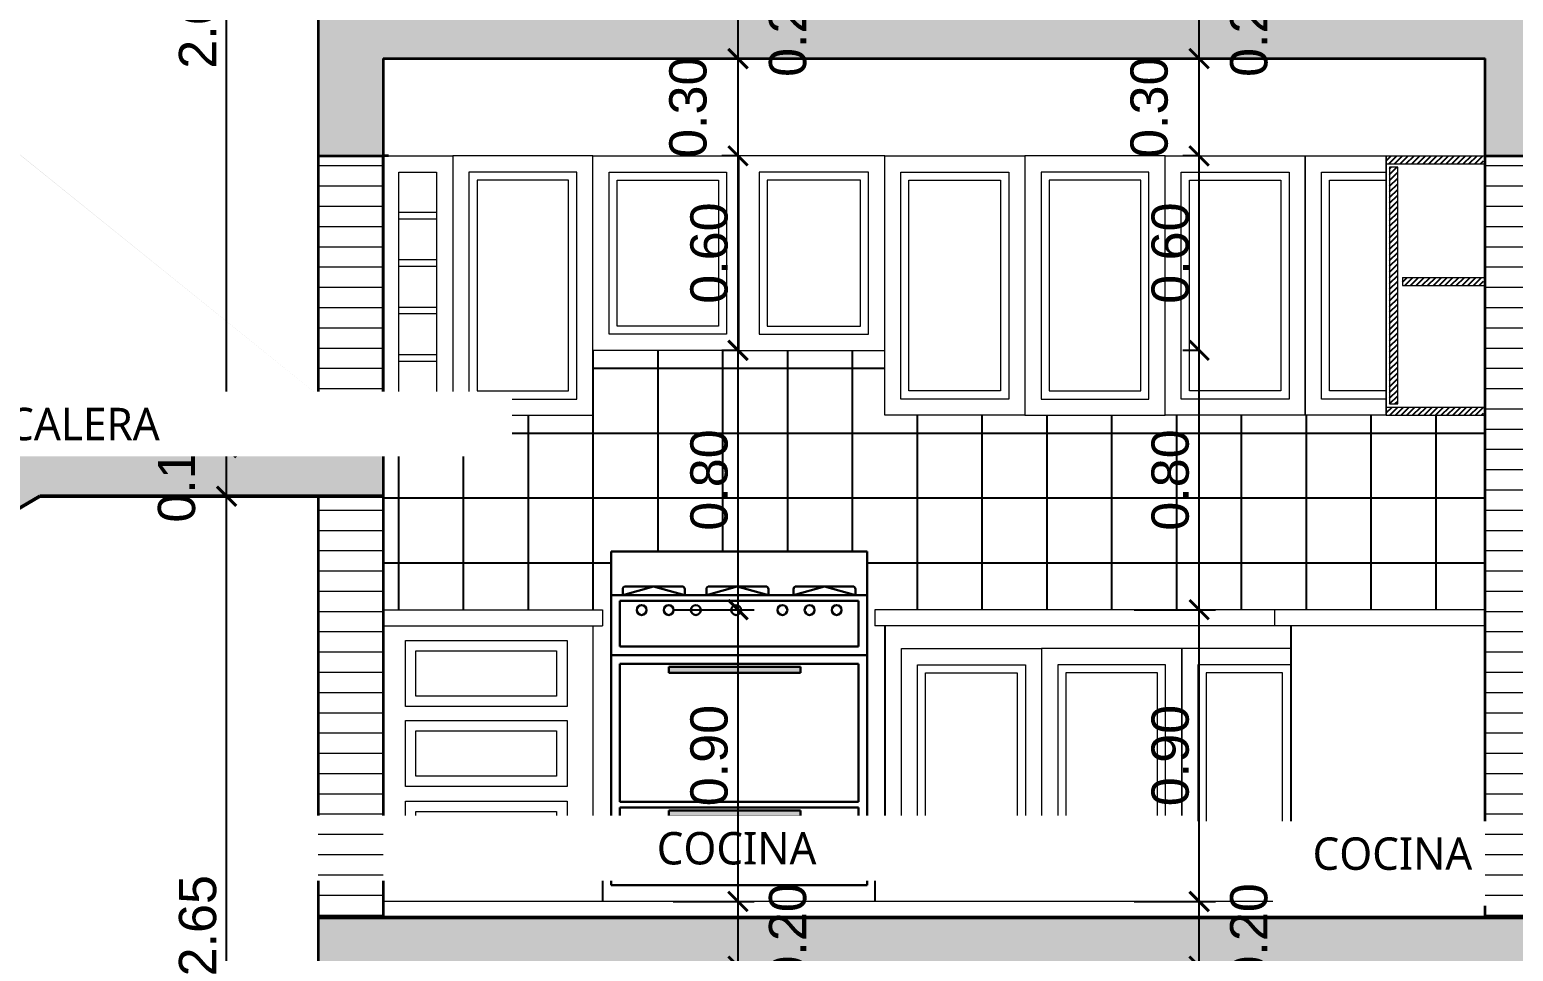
# Model space of a CAD drawing. Header units: feet. Extents: x -417 to 46, y -646 to -218.
# Drawn here: x -84.719 to -80.142, y -587.492 to -584.648 of the extents above; entities that cross this region are included whole.
import ezdxf

# ---------------------------------------------------------------- set-up
doc = ezdxf.new("R2010")
doc.units = ezdxf.units.FT
doc.header["$MEASUREMENT"] = 0
for name, color, linetype, lineweight in [('A-WALL', 4, 'Continuous', 25), ('DIM-COTAS', 1, 'Continuous', 5), ('FURN', 2, 'Continuous', 30), ('MB', 2, 'Continuous', 20), ('muros', 4, 'Continuous', 50), ('Piso', 8, 'Continuous', 9), ('PUERTA', 8, 'Continuous', 9), ('TXT', 2, 'Continuous', 9)]:
    doc.layers.add(name, color=color, linetype=linetype, lineweight=lineweight)
for name, color, linetype in [('DIM', 10, 'Continuous'), ('ESCALERAS', 2, 'Continuous'), ('RELLENO', 8, 'Continuous')]:
    doc.layers.add(name, color=color, linetype=linetype)
doc.styles.add('ads', font='trebuc.ttf', dxfattribs={"height": 0.14})
doc.styles.get("Standard").update_dxf_attribs({"font": 'arial.ttf', "height": 0.115})
doc.dimstyles.new('KEILY', dxfattribs={"dimtxt": 0.115, "dimasz": 0.06, "dimexe": 0.05, "dimexo": 0.2, "dimgap": 0.03, "dimtad": 1, "dimzin": 1, "dimdsep": 46, "dimtxsty": 'Standard', "dimblk": 'ARCHTICK', "dimcen": 2.5, "dimdle": 0.03, "dimclrd": 256, "dimclre": 256, "dimclrt": 7, "dimadec": 0, "dimazin": 0, "dimtfac": 1, "dimtmove": 2, "dimatfit": 3, "dimfxl": 0.2, "dimfxlon": 1, "dimtolj": 1, "dimtzin": 1, "dimarcsym": 0})
pattern_1 = [(45, (94.919792, -352.942295), (-0.00883883476, 0.00883883476), [])]
pattern_2 = [(50, (-13.97997, -574.69289), (0.14345204, -0.01255043), [0.015, -0.165]), (355, (-13.97997, -574.69289), (-0.02775027, 0.15043843), [0.012, -0.132]), (100.45144, (-13.96802, -574.69393), (0.11570177, 0.137888), [0.01274804, -0.14022842]), (46.1842, (-13.97997, -574.65289), (0.21344827, -0.03310386), [0.0225, -0.2475]), (96.63564, (-13.96219, -574.65565), (0.1869324, 0.1948237), [0.01912207, -0.21034275]), (351.18416, (-13.97997, -574.65289), (0.1869324, 0.1948237), [0.018, -0.198]), (21, (-13.95997, -574.66289), (0.11938141, -0.08052378), [0.015, -0.165]), (326, (-13.95997, -574.66289), (0.04866307, 0.14503), [0.012, -0.132]), (71.45144, (-13.95002, -574.6696), (0.16804448, 0.06450623), [0.01274804, -0.14022842]), (37.5, (-13.97997, -574.69289), (0.00243197, 0.06657877), [0, -0.1304, 0, -0.134, 0, -0.1325]), (7.5, (-13.97997, -574.69289), (0.05261391, 0.07888234), [0, -0.0764, 0, -0.1274, 0, -0.0505]), (327.5, (-14.02457, -574.69289), (0.106764487, -0.004510974), [0, -0.05, 0, -0.156, 0, -0.207]), (317.5, (-14.04457, -574.69289), (0.11663723, 0.020021), [0, -0.065, 0, -0.1036, 0, -0.147])]
pattern_3 = [(180, (-13.97997, -574.69289), (-7e-18, -0.0625), [])]

# ---------------------------------------------------------------- blocks, each defined once
blk = doc.blocks.new('A$C22D10A13')
at = {"layer": 'FURN'}
for points in [[(0.5841, 0.6555), (0.5841, 0.6735), (0.1779, 0.6735), (0.1779, 0.6555)], [(0.5841, 0.2124), (0.5841, 0.2305), (0.1779, 0.2305), (0.1779, 0.2124)]]:
    blk.add_hatch(color=8, dxfattribs=at).paths.add_polyline_path(points)
at = {"layer": 'FURN', "color": 8}
for p, q in [((0, 0), (0, 1.03)), ((0.79, 1.03), (0, 1.03)), ((0.79, 0), (0.79, 1.03)), ((0.1312, 0.922), (0.036, 0.895)), ((0.045, 0.922), (0.2184, 0.922)), ((0.1312, 0.922), (0.2274, 0.895)), ((0.3893, 0.922), (0.2941, 0.895)), ((0.3031, 0.922), (0.4765, 0.922)), ((0.3893, 0.922), (0.4855, 0.895)), ((0.6588, 0.922), (0.5626, 0.895)), ((0.745, 0.922), (0.5716, 0.922)), ((0.6588, 0.922), (0.754, 0.895)), ((0, 0.895), (0.79, 0.895)), ((0.027, 0.7366), (0.027, 0.877)), ((0.027, 0.877), (0.763, 0.877)), ((0.036, 0.895), (0.036, 0.913)), ((0.2274, 0.895), (0.2274, 0.913)), ((0.2941, 0.895), (0.2941, 0.913)), ((0.4855, 0.895), (0.4855, 0.913)), ((0.5626, 0.895), (0.5626, 0.913)), ((0.754, 0.895), (0.754, 0.913)), ((0.763, 0.7366), (0.763, 0.877)), ((0.027, 0.7366), (0.763, 0.7366)), ((0, 0.7096), (0.79, 0.7096)), ((0.027, 0.2576), (0.027, 0.6826)), ((0.027, 0.6826), (0.763, 0.6826)), ((0.1779, 0.6735), (0.1779, 0.6555)), ((0.1779, 0.6735), (0.5841, 0.6735)), ((0.5841, 0.6555), (0.1779, 0.6555)), ((0.5841, 0.6735), (0.5841, 0.6555)), ((0.763, 0.2576), (0.763, 0.6826)), ((0.027, 0.2576), (0.763, 0.2576)), ((0.027, 0.045), (0.027, 0.2396)), ((0.027, 0.2396), (0.763, 0.2396)), ((0.1779, 0.2305), (0.1779, 0.2124)), ((0.1779, 0.2305), (0.5841, 0.2305)), ((0.5841, 0.2305), (0.5841, 0.2124)), ((0.763, 0.045), (0.763, 0.2396)), ((0.5841, 0.2124), (0.1779, 0.2124)), ((0.027, 0.045), (0.763, 0.045)), ((0, 0), (0.79, 0))]:
    blk.add_line(p, q, dxfattribs=at)
for centre in [(0.0942, 0.8489), (0.1778, 0.8489), (0.2614, 0.8489), (0.3858, 0.8489), (0.5286, 0.8489), (0.6122, 0.8489), (0.6958, 0.8489)]:
    blk.add_circle(centre, 0.0152, dxfattribs=at)
for centre, start, end in [((0.045, 0.913), 90, 180), ((0.2184, 0.913), 0, 90), ((0.3031, 0.913), 90, 180), ((0.4765, 0.913), 0, 90), ((0.5716, 0.913), 90, 180), ((0.745, 0.913), 0, 90)]:
    blk.add_arc(centre, 0.009, start, end, dxfattribs=at)
blk = doc.blocks.new('_ArchTick')
at = {"layer": 'DIM-COTAS', "color": 0, "const_width": 0.15}
blk.add_lwpolyline([(-0.5, -0.5), (0.5, 0.5)], dxfattribs=at)
blk = doc.blocks.new('*D2838')
at = {"layer": 'Defpoints', "color": 0, "transparency": 16777216}
for p in [(-83.6283, -578.5376, -0.0373), (-72.8847, -578.5376), (-73.14, -590.3376)]:
    blk.add_point(p, dxfattribs=at)
at = {"layer": 'DIM', "lineweight": -2, "transparency": 16777216}
for p, q in [((-72.8847, -590.3676), (-72.8847, -578.5076)), ((-73.0847, -578.5376), (-72.8347, -578.5376)), ((-72.94, -590.3376), (-72.8347, -590.3376))]:
    blk.add_line(p, q, dxfattribs=at)
at = {"layer": 'DIM', "lineweight": -2, "transparency": 16777216, "xscale": 0.06, "yscale": 0.06, "zscale": 0.06}
for p, rotation in [((-72.8847, -578.5376), 90), ((-72.8847, -590.3376), 270)]:
    blk.add_blockref('_ArchTick', p, dxfattribs=dict(at, rotation=rotation))
at = {"layer": 'DIM', "color": 7, "transparency": 16777216, "insert": (-72.9734, -584.4376), "char_height": 0.115, "attachment_point": 5, "rotation": 90}
blk.add_mtext('\\A1;11.80', dxfattribs=at)
blk = doc.blocks.new('*D3100')
at = {"layer": 'Defpoints', "color": 0, "transparency": 16777216}
for p in [(-84.1112, -586.0876), (-83.8283, -586.0876, -0.0373), (-83.8283, -588.7376, -0.0373)]:
    blk.add_point(p, dxfattribs=at)
at = {"layer": 'DIM', "lineweight": -2, "transparency": 16777216}
for p, q in [((-84.1112, -588.7676), (-84.1112, -586.0576)), ((-84.0271, -586.0876), (-84.1612, -586.0876)), ((-84.0271, -588.7376), (-84.1612, -588.7376))]:
    blk.add_line(p, q, dxfattribs=at)
at = {"layer": 'DIM', "lineweight": -2, "transparency": 16777216, "xscale": 0.06, "yscale": 0.06, "zscale": 0.06}
for p, rotation in [((-84.1112, -586.0876), 90), ((-84.1112, -588.7376), 270)]:
    blk.add_blockref('_ArchTick', p, dxfattribs=dict(at, rotation=rotation))
at = {"layer": 'DIM', "color": 7, "transparency": 16777216, "insert": (-84.1999, -587.4126), "char_height": 0.115, "attachment_point": 5, "rotation": 90}
blk.add_mtext('\\A1;2.65', dxfattribs=at)
blk = doc.blocks.new('*D3101')
at = {"layer": 'Defpoints', "color": 0, "transparency": 16777216}
for p in [(-84.1112, -585.9376), (-83.8283, -585.9376, -0.0373), (-83.8283, -586.0876, -0.0373)]:
    blk.add_point(p, dxfattribs=at)
at = {"layer": 'DIM', "lineweight": -2, "transparency": 16777216}
for p, q in [((-84.1112, -586.1176), (-84.1112, -585.9076)), ((-84.0271, -585.9376), (-84.1612, -585.9376)), ((-84.0271, -586.0876), (-84.1612, -586.0876))]:
    blk.add_line(p, q, dxfattribs=at)
at = {"layer": 'DIM', "lineweight": -2, "transparency": 16777216, "xscale": 0.06, "yscale": 0.06, "zscale": 0.06}
for p, rotation in [((-84.1112, -585.9376), 90), ((-84.1112, -586.0876), 270)]:
    blk.add_blockref('_ArchTick', p, dxfattribs=dict(at, rotation=rotation))
at = {"layer": 'DIM', "color": 7, "transparency": 16777216, "insert": (-84.2649, -586.0126), "char_height": 0.115, "attachment_point": 5, "rotation": 90}
blk.add_mtext('\\A1;0.15', dxfattribs=at)
blk = doc.blocks.new('*D3102')
at = {"layer": 'Defpoints', "color": 0, "transparency": 16777216}
for p in [(-84.1112, -583.2876), (-83.8283, -583.2876, -0.0373), (-83.8283, -585.9376, -0.0373)]:
    blk.add_point(p, dxfattribs=at)
at = {"layer": 'DIM', "lineweight": -2, "transparency": 16777216}
for p, q in [((-84.1112, -585.9676), (-84.1112, -583.2576)), ((-84.0271, -583.2876), (-84.1612, -583.2876)), ((-84.0271, -585.9376), (-84.1612, -585.9376))]:
    blk.add_line(p, q, dxfattribs=at)
at = {"layer": 'DIM', "lineweight": -2, "transparency": 16777216, "xscale": 0.06, "yscale": 0.06, "zscale": 0.06}
for p, rotation in [((-84.1112, -583.2876), 90), ((-84.1112, -585.9376), 270)]:
    blk.add_blockref('_ArchTick', p, dxfattribs=dict(at, rotation=rotation))
at = {"layer": 'DIM', "color": 7, "transparency": 16777216, "insert": (-84.1999, -584.6126), "char_height": 0.115, "attachment_point": 5, "rotation": 90}
blk.add_mtext('\\A1;2.65', dxfattribs=at)
blk = doc.blocks.new('*D3109')
at = {"layer": 'Defpoints', "color": 0, "transparency": 16777216}
for p in [(-82.567, -587.3377, 0.0373), (-82.5335, -587.3377), (-82.5335, -587.5376)]:
    blk.add_point(p, dxfattribs=at)
at = {"layer": 'DIM', "lineweight": -2, "transparency": 16777216}
for p, q in [((-82.5335, -587.5676), (-82.5335, -587.3077)), ((-82.5292, -587.3377), (-82.4835, -587.3377)), ((-82.5335, -587.5376), (-82.5835, -587.5376))]:
    blk.add_line(p, q, dxfattribs=at)
at = {"layer": 'DIM', "lineweight": -2, "transparency": 16777216, "xscale": 0.06, "yscale": 0.06, "zscale": 0.06}
for p, rotation in [((-82.5335, -587.3377), 90), ((-82.5335, -587.5376), 270)]:
    blk.add_blockref('_ArchTick', p, dxfattribs=dict(at, rotation=rotation))
at = {"layer": 'DIM', "color": 7, "transparency": 16777216, "insert": (-82.3798, -587.4377), "char_height": 0.115, "attachment_point": 5, "rotation": 90}
blk.add_mtext('\\A1;0.20', dxfattribs=at)
blk = doc.blocks.new('*D2866')
at = {"layer": 'Defpoints', "color": 0, "transparency": 16777216}
for p in [(-82.951, -586.4376), (-82.5335, -586.4376), (-82.951, -587.3376)]:
    blk.add_point(p, dxfattribs=at)
at = {"layer": 'DIM', "lineweight": -2, "transparency": 16777216}
for p, q in [((-82.5335, -587.3676), (-82.5335, -586.4076)), ((-82.7335, -586.4376), (-82.4835, -586.4376)), ((-82.7335, -587.3376), (-82.4835, -587.3376))]:
    blk.add_line(p, q, dxfattribs=at)
at = {"layer": 'DIM', "lineweight": -2, "transparency": 16777216, "xscale": 0.06, "yscale": 0.06, "zscale": 0.06}
for p, rotation in [((-82.5335, -586.4376), 90), ((-82.5335, -587.3376), 270)]:
    blk.add_blockref('_ArchTick', p, dxfattribs=dict(at, rotation=rotation))
at = {"layer": 'DIM', "color": 7, "transparency": 16777216, "insert": (-82.6223, -586.8876), "char_height": 0.115, "attachment_point": 5, "rotation": 90}
blk.add_mtext('\\A1;0.90', dxfattribs=at)
blk = doc.blocks.new('*D2867')
at = {"layer": 'Defpoints', "color": 0, "transparency": 16777216}
for p in [(-82.5335, -585.6376), (-82.531, -585.6376, -0.0012), (-82.951, -586.4376)]:
    blk.add_point(p, dxfattribs=at)
at = {"layer": 'DIM', "lineweight": -2, "transparency": 16777216}
for p, q in [((-82.5335, -586.4676), (-82.5335, -585.6076)), ((-82.5336, -585.6376), (-82.5835, -585.6376)), ((-82.7335, -586.4376), (-82.4835, -586.4376))]:
    blk.add_line(p, q, dxfattribs=at)
at = {"layer": 'DIM', "lineweight": -2, "transparency": 16777216, "xscale": 0.06, "yscale": 0.06, "zscale": 0.06}
for p, rotation in [((-82.5335, -585.6376), 90), ((-82.5335, -586.4376), 270)]:
    blk.add_blockref('_ArchTick', p, dxfattribs=dict(at, rotation=rotation))
at = {"layer": 'DIM', "color": 7, "transparency": 16777216, "insert": (-82.6223, -586.0376), "char_height": 0.115, "attachment_point": 5, "rotation": 90}
blk.add_mtext('\\A1;0.80', dxfattribs=at)
blk = doc.blocks.new('*D2868')
at = {"layer": 'Defpoints', "color": 0, "transparency": 16777216}
for p in [(-82.5335, -585.0376, -0.0012), (-82.5335, -585.0376), (-82.531, -585.6376, -0.0012)]:
    blk.add_point(p, dxfattribs=at)
at = {"layer": 'DIM', "lineweight": -2, "transparency": 16777216}
for p, q in [((-82.5335, -585.6676), (-82.5335, -585.0076)), ((-82.5336, -585.0376), (-82.5835, -585.0376)), ((-82.5336, -585.6376), (-82.5835, -585.6376))]:
    blk.add_line(p, q, dxfattribs=at)
at = {"layer": 'DIM', "lineweight": -2, "transparency": 16777216, "xscale": 0.06, "yscale": 0.06, "zscale": 0.06}
for p, rotation in [((-82.5335, -585.0376), 90), ((-82.5335, -585.6376), 270)]:
    blk.add_blockref('_ArchTick', p, dxfattribs=dict(at, rotation=rotation))
at = {"layer": 'DIM', "color": 7, "transparency": 16777216, "insert": (-82.6223, -585.3376), "char_height": 0.115, "attachment_point": 5, "rotation": 90}
blk.add_mtext('\\A1;0.60', dxfattribs=at)
blk = doc.blocks.new('*D2869')
at = {"layer": 'Defpoints', "color": 0, "transparency": 16777216}
for p in [(-82.5335, -584.7376), (-82.5335, -584.7376), (-82.5335, -585.0376, -0.0012)]:
    blk.add_point(p, dxfattribs=at)
at = {"layer": 'DIM', "lineweight": -2, "transparency": 16777216}
for p, q in [((-82.5335, -584.7376), (-82.5835, -584.7376)), ((-82.5335, -585.0676), (-82.5335, -584.7076)), ((-82.5336, -585.0376), (-82.5835, -585.0376))]:
    blk.add_line(p, q, dxfattribs=at)
at = {"layer": 'DIM', "lineweight": -2, "transparency": 16777216, "xscale": 0.06, "yscale": 0.06, "zscale": 0.06}
for p, rotation in [((-82.5335, -584.7376), 90), ((-82.5335, -585.0376), 270)]:
    blk.add_blockref('_ArchTick', p, dxfattribs=dict(at, rotation=rotation))
at = {"layer": 'DIM', "color": 7, "transparency": 16777216, "insert": (-82.6873, -584.8876), "char_height": 0.115, "attachment_point": 5, "rotation": 90}
blk.add_mtext('\\A1;0.30', dxfattribs=at)
blk = doc.blocks.new('*D2870')
at = {"layer": 'Defpoints', "color": 0, "transparency": 16777216}
for p in [(-82.567, -584.5377, 0.0373), (-82.5335, -584.5377), (-82.5335, -584.7376)]:
    blk.add_point(p, dxfattribs=at)
at = {"layer": 'DIM', "lineweight": -2, "transparency": 16777216}
for p, q in [((-82.5335, -584.7676), (-82.5335, -584.5077)), ((-82.5292, -584.5377), (-82.4835, -584.5377)), ((-82.5335, -584.7376), (-82.5835, -584.7376))]:
    blk.add_line(p, q, dxfattribs=at)
at = {"layer": 'DIM', "lineweight": -2, "transparency": 16777216, "xscale": 0.06, "yscale": 0.06, "zscale": 0.06}
for p, rotation in [((-82.5335, -584.5377), 90), ((-82.5335, -584.7376), 270)]:
    blk.add_blockref('_ArchTick', p, dxfattribs=dict(at, rotation=rotation))
at = {"layer": 'DIM', "color": 7, "transparency": 16777216, "insert": (-82.3798, -584.6377), "char_height": 0.115, "attachment_point": 5, "rotation": 90}
blk.add_mtext('\\A1;0.20', dxfattribs=at)
blk = doc.blocks.new('*D2880')
at = {"layer": 'Defpoints', "color": 0, "transparency": 16777216}
for p in [(-81.1444, -587.3377, 0.0373), (-81.111, -587.3377), (-81.111, -587.5376)]:
    blk.add_point(p, dxfattribs=at)
at = {"layer": 'DIM', "lineweight": -2, "transparency": 16777216}
for p, q in [((-81.111, -587.5676), (-81.111, -587.3077)), ((-81.1066, -587.3377), (-81.061, -587.3377)), ((-81.111, -587.5376), (-81.161, -587.5376))]:
    blk.add_line(p, q, dxfattribs=at)
at = {"layer": 'DIM', "lineweight": -2, "transparency": 16777216, "xscale": 0.06, "yscale": 0.06, "zscale": 0.06}
for p, rotation in [((-81.111, -587.3377), 90), ((-81.111, -587.5376), 270)]:
    blk.add_blockref('_ArchTick', p, dxfattribs=dict(at, rotation=rotation))
at = {"layer": 'DIM', "color": 7, "transparency": 16777216, "insert": (-80.9572, -587.4377), "char_height": 0.115, "attachment_point": 5, "rotation": 90}
blk.add_mtext('\\A1;0.20', dxfattribs=at)
blk = doc.blocks.new('*D2881')
at = {"layer": 'Defpoints', "color": 0, "transparency": 16777216}
for p in [(-81.5285, -586.4376), (-81.111, -586.4376), (-81.5285, -587.3376)]:
    blk.add_point(p, dxfattribs=at)
at = {"layer": 'DIM', "lineweight": -2, "transparency": 16777216}
for p, q in [((-81.111, -587.3676), (-81.111, -586.4076)), ((-81.311, -586.4376), (-81.061, -586.4376)), ((-81.311, -587.3376), (-81.061, -587.3376))]:
    blk.add_line(p, q, dxfattribs=at)
at = {"layer": 'DIM', "lineweight": -2, "transparency": 16777216, "xscale": 0.06, "yscale": 0.06, "zscale": 0.06}
for p, rotation in [((-81.111, -586.4376), 90), ((-81.111, -587.3376), 270)]:
    blk.add_blockref('_ArchTick', p, dxfattribs=dict(at, rotation=rotation))
at = {"layer": 'DIM', "color": 7, "transparency": 16777216, "insert": (-81.1997, -586.8876), "char_height": 0.115, "attachment_point": 5, "rotation": 90}
blk.add_mtext('\\A1;0.90', dxfattribs=at)
blk = doc.blocks.new('*D2882')
at = {"layer": 'Defpoints', "color": 0, "transparency": 16777216}
for p in [(-81.111, -585.6376), (-81.1085, -585.6376, -0.0012), (-81.5285, -586.4376)]:
    blk.add_point(p, dxfattribs=at)
at = {"layer": 'DIM', "lineweight": -2, "transparency": 16777216}
for p, q in [((-81.111, -586.4676), (-81.111, -585.6076)), ((-81.111, -585.6376), (-81.161, -585.6376)), ((-81.311, -586.4376), (-81.061, -586.4376))]:
    blk.add_line(p, q, dxfattribs=at)
at = {"layer": 'DIM', "lineweight": -2, "transparency": 16777216, "xscale": 0.06, "yscale": 0.06, "zscale": 0.06}
for p, rotation in [((-81.111, -585.6376), 90), ((-81.111, -586.4376), 270)]:
    blk.add_blockref('_ArchTick', p, dxfattribs=dict(at, rotation=rotation))
at = {"layer": 'DIM', "color": 7, "transparency": 16777216, "insert": (-81.1997, -586.0376), "char_height": 0.115, "attachment_point": 5, "rotation": 90}
blk.add_mtext('\\A1;0.80', dxfattribs=at)
blk = doc.blocks.new('*D2883')
at = {"layer": 'Defpoints', "color": 0, "transparency": 16777216}
for p in [(-81.111, -585.0376, -0.0012), (-81.111, -585.0376), (-81.1085, -585.6376, -0.0012)]:
    blk.add_point(p, dxfattribs=at)
at = {"layer": 'DIM', "lineweight": -2, "transparency": 16777216}
for p, q in [((-81.111, -585.6676), (-81.111, -585.0076)), ((-81.111, -585.0376), (-81.161, -585.0376)), ((-81.111, -585.6376), (-81.161, -585.6376))]:
    blk.add_line(p, q, dxfattribs=at)
at = {"layer": 'DIM', "lineweight": -2, "transparency": 16777216, "xscale": 0.06, "yscale": 0.06, "zscale": 0.06}
for p, rotation in [((-81.111, -585.0376), 90), ((-81.111, -585.6376), 270)]:
    blk.add_blockref('_ArchTick', p, dxfattribs=dict(at, rotation=rotation))
at = {"layer": 'DIM', "color": 7, "transparency": 16777216, "insert": (-81.1997, -585.3376), "char_height": 0.115, "attachment_point": 5, "rotation": 90}
blk.add_mtext('\\A1;0.60', dxfattribs=at)
blk = doc.blocks.new('*D2884')
at = {"layer": 'Defpoints', "color": 0, "transparency": 16777216}
for p in [(-81.111, -584.7376), (-81.111, -584.7376), (-81.111, -585.0376, -0.0012)]:
    blk.add_point(p, dxfattribs=at)
at = {"layer": 'DIM', "lineweight": -2, "transparency": 16777216}
for p, q in [((-81.111, -584.7376), (-81.161, -584.7376)), ((-81.111, -585.0676), (-81.111, -584.7076)), ((-81.111, -585.0376), (-81.161, -585.0376))]:
    blk.add_line(p, q, dxfattribs=at)
at = {"layer": 'DIM', "lineweight": -2, "transparency": 16777216, "xscale": 0.06, "yscale": 0.06, "zscale": 0.06}
for p, rotation in [((-81.111, -584.7376), 90), ((-81.111, -585.0376), 270)]:
    blk.add_blockref('_ArchTick', p, dxfattribs=dict(at, rotation=rotation))
at = {"layer": 'DIM', "color": 7, "transparency": 16777216, "insert": (-81.2647, -584.8876), "char_height": 0.115, "attachment_point": 5, "rotation": 90}
blk.add_mtext('\\A1;0.30', dxfattribs=at)
blk = doc.blocks.new('*D2885')
at = {"layer": 'Defpoints', "color": 0, "transparency": 16777216}
for p in [(-81.1444, -584.5377, 0.0373), (-81.111, -584.5377), (-81.111, -584.7376)]:
    blk.add_point(p, dxfattribs=at)
at = {"layer": 'DIM', "lineweight": -2, "transparency": 16777216}
for p, q in [((-81.111, -584.7676), (-81.111, -584.5077)), ((-81.1066, -584.5377), (-81.061, -584.5377)), ((-81.111, -584.7376), (-81.161, -584.7376))]:
    blk.add_line(p, q, dxfattribs=at)
at = {"layer": 'DIM', "lineweight": -2, "transparency": 16777216, "xscale": 0.06, "yscale": 0.06, "zscale": 0.06}
for p, rotation in [((-81.111, -584.5377), 90), ((-81.111, -584.7376), 270)]:
    blk.add_blockref('_ArchTick', p, dxfattribs=dict(at, rotation=rotation))
at = {"layer": 'DIM', "color": 7, "transparency": 16777216, "insert": (-80.9572, -584.6377), "char_height": 0.115, "attachment_point": 5, "rotation": 90}
blk.add_mtext('\\A1;0.20', dxfattribs=at)

msp = doc.modelspace()

# ---------------------------------------------------------------- hatches: boundary and pattern name
at = {"layer": 'Piso'}
h = msp.add_hatch(dxfattribs=at)
h.set_pattern_fill('AR-CONC', color=256, scale=0.02)
h.set_pattern_definition(pattern_2)
h.paths.add_polyline_path([(-88.8908, -578.9376), (-83.2289, -578.9376), (-83.2289, -579.1376), (-83.6283, -579.1376), (-83.6283, -579.4376), (-83.8283, -579.4376), (-83.8283, -578.9376), (-83.8278, -578.9376), (-83.8278, -579.1376), (-88.5783, -579.1376), (-88.5783, -579.4376), (-88.6658, -579.3876)])
h.paths.add_polyline_path([(-89.4283, -585.1375), (-89.6283, -585.1375), (-89.628, -584.5876), (-87.2138, -584.5876), (-84.728, -583.1376), (-83.6283, -583.1376), (-83.628, -583.2876), (-84.6875, -583.2876), (-87.1732, -584.7376), (-88.4282, -584.7377), (-88.4282, -585.1272), (-88.6282, -585.1376), (-88.6282, -584.7376), (-89.4283, -584.7376)])
edge = h.paths.add_edge_path()
edge.add_line((-88.7721, -581.7866), (-87.1281, -581.784))
edge.add_line((-87.1281, -581.784), (-87.1281, -581.9376))
edge.add_line((-87.1281, -581.9376), (-88.5783, -581.9376))
edge.add_line((-88.5783, -581.9376), (-88.5783, -582.2377))
edge.add_line((-88.5783, -582.2377), (-88.7783, -582.2377))
edge.add_line((-88.7783, -582.2377), (-88.7783, -581.7876))
edge.add_line((-83.6282, -585.9376), (-83.6282, -586.0876))
edge.add_line((-83.6282, -586.0876), (-84.6876, -586.0876))
edge.add_line((-84.6876, -586.0876), (-87.1733, -587.5376))
edge.add_line((-87.1733, -587.5376), (-88.4283, -587.5377))
edge.add_line((-88.4283, -587.5377), (-88.4283, -587.9376))
edge.add_line((-88.4283, -587.9376), (-88.6283, -587.9376))
edge.add_line((-88.6283, -587.9376), (-88.6283, -587.5376))
edge.add_line((-88.6283, -587.5376), (-88.8283, -587.5378))
edge.add_line((-88.8283, -587.5378), (-88.8282, -587.3876))
edge.add_line((-88.8282, -587.3876), (-87.2139, -587.3876))
edge.add_line((-87.2139, -587.3876), (-84.7282, -585.9376))
edge.add_line((-84.7282, -585.9376), (-83.6283, -585.9376))
h = msp.add_hatch(dxfattribs=at)
h.set_pattern_fill('AR-CONC', color=256, scale=0.02)
h.set_pattern_definition([(50, (-13.97849, -571.89295), (0.14345204, -0.01255043), [0.015, -0.165]), (355, (-13.97849, -571.89295), (-0.02775027, 0.15043843), [0.012, -0.132]), (100.45144, (-13.96654, -571.894), (0.11570177, 0.137888), [0.01274804, -0.14022842]), (46.1842, (-13.9785, -571.85295), (0.21344827, -0.03310386), [0.0225, -0.2475]), (96.63564, (-13.9607, -571.8557), (0.1869324, 0.1948237), [0.0191221, -0.21034275]), (351.18416, (-13.9785, -571.85295), (0.1869324, 0.1948237), [0.018, -0.198]), (21, (-13.95849, -571.86295), (0.11938141, -0.08052378), [0.015, -0.165]), (326, (-13.95849, -571.86295), (0.04866307, 0.14503), [0.012, -0.132]), (71.45144, (-13.94854, -571.86966), (0.16804448, 0.06450623), [0.01274804, -0.14022842]), (37.5, (-13.97849, -571.89295), (0.00243197, 0.06657877), [0, -0.1304, 0, -0.134, 0, -0.1325]), (7.5, (-13.97849, -571.89295), (0.05261391, 0.07888234), [0, -0.0764, 0, -0.1274, 0, -0.0505]), (327.5, (-14.02309, -571.89295), (0.106764487, -0.004510974), [0, -0.05, 0, -0.156, 0, -0.207]), (317.5, (-14.04309, -571.89295), (0.11663723, 0.020021), [0, -0.065, 0, -0.1036, 0, -0.147])])
edge = h.paths.add_edge_path()
edge.add_line((-78.3268, -585.1377), (-78.3268, -584.5877))
edge.add_line((-78.3268, -584.5877), (-83.8268, -584.5882))
edge.add_line((-83.8268, -584.5882), (-83.8266, -585.0379))
edge.add_line((-83.8266, -585.0379), (-83.6283, -585.0377))
edge.add_line((-83.6283, -585.0377), (-83.6283, -584.7377))
edge.add_line((-83.6283, -584.7377), (-80.2268, -584.7377))
edge.add_line((-80.2268, -584.7377), (-80.2321, -585.0377))
edge.add_line((-80.2321, -585.0377), (-80.0268, -585.0377))
edge.add_line((-80.0268, -585.0377), (-80.0268, -584.7377))
edge.add_line((-80.0268, -584.7377), (-78.5268, -584.7377))
edge.add_line((-78.5268, -584.7377), (-78.5268, -585.1377))
edge.add_line((-78.5268, -585.1377), (-78.3271, -585.1377))
h = msp.add_hatch(dxfattribs=at)
h.set_pattern_fill('AR-CONC', color=256, scale=0.02)
h.set_pattern_definition(pattern_2)
edge = h.paths.add_edge_path()
edge.add_line((-78.3283, -587.9376), (-78.3283, -587.3876))
edge.add_line((-78.3283, -587.3876), (-83.8283, -587.3881))
edge.add_line((-83.8283, -587.3881), (-83.8281, -587.8378))
edge.add_line((-83.8281, -587.8378), (-83.6298, -587.8376))
edge.add_line((-83.6298, -587.8376), (-83.6298, -587.5376))
edge.add_line((-83.6298, -587.5376), (-80.2283, -587.5376))
edge.add_line((-80.2283, -587.5376), (-80.2335, -587.8376))
edge.add_line((-80.2335, -587.8376), (-80.0283, -587.8376))
edge.add_line((-80.0283, -587.8376), (-80.0283, -587.5376))
edge.add_line((-80.0283, -587.5376), (-78.5283, -587.5376))
edge.add_line((-78.5283, -587.5376), (-78.5283, -587.9376))
edge.add_line((-78.5283, -587.9376), (-78.3286, -587.9376))
at = {"layer": 'RELLENO'}
h = msp.add_hatch(dxfattribs=at)
h.set_pattern_fill('ANSI31', color=256, scale=0.1)
h.set_pattern_definition(pattern_1)
h.paths.add_polyline_path([(-80.2335, -585.0377), (-80.5335, -585.0377), (-80.5335, -585.0627), (-80.2335, -585.0627)])
h = msp.add_hatch(dxfattribs=at)
h.set_pattern_fill('ANSI31', color=256, scale=0.1)
h.set_pattern_definition(pattern_1)
h.paths.add_polyline_path([(-80.4985, -585.0727), (-80.5235, -585.0727), (-80.5235, -585.8027), (-80.4985, -585.8027)])
h = msp.add_hatch(dxfattribs=at)
h.set_pattern_fill('ANSI31', color=256, scale=0.1)
h.set_pattern_definition(pattern_1)
h.paths.add_polyline_path([(-80.2335, -585.4127), (-80.4835, -585.4127), (-80.4835, -585.4377), (-80.2335, -585.4377)])
h = msp.add_hatch(dxfattribs=at)
h.set_pattern_fill('NET', color=256, scale=1.6)
h.set_pattern_definition([(0, (-13.97997, -571.89295), (0, 0.2), []), (90, (-13.97997, -571.89295), (-0.2, 1e-17), [])])
h.paths.add_polyline_path([(-83.6283, -586.4377), (-82.925, -586.4377), (-82.925, -586.2577), (-82.135, -586.2577), (-82.135, -586.4377), (-82.111, -586.4377), (-80.2283, -586.4377), (-80.2283, -585.8377), (-82.081, -585.8377), (-82.081, -585.6377), (-82.981, -585.6377), (-82.981, -585.8377), (-83.6283, -585.8377)])
h = msp.add_hatch(dxfattribs=at)
h.set_pattern_fill('ANSI31', color=256, scale=0.1)
h.set_pattern_definition(pattern_1)
h.paths.add_polyline_path([(-80.2335, -585.8127), (-80.5335, -585.8127), (-80.5335, -585.8377), (-80.2335, -585.8377)])

# ---------------------------------------------------------------- linework, layer by layer
at = {"layer": 'A-WALL', "lineweight": 35, "extrusion": (8.94772e-16, 2.36783e-12, -1)}
for p, q in [((-83.8283, -583.2876, -0.0373), (-83.8283, -585.9376, -0.0373)), ((-83.8283, -584.5377, 0.0373), (-83.8283, -585.9376, 0.0235)), ((-83.6283, -584.7377, -0.0373), (-83.6283, -587.3876, -0.0373)), ((-83.6283, -584.7377), (-83.6283, -587.3875)), ((-83.8283, -586.0876, -0.0373), (-83.8283, -588.7376, -0.0373)), ((-83.8283, -586.0876, 0.0221), (-83.8283, -587.3875, 0.0093))]:
    msp.add_line(p, q, dxfattribs=at)
at = {"layer": 'A-WALL', "lineweight": 35}
for p, q in [((-83.6283, -584.7377, 0.0373), (-80.2283, -584.7377, 0.0373)), ((-83.8283, -585.0379, 0.0324), (-83.6283, -585.0379, 0.0311)), ((-83.6121, -585.0377, 0.0373), (-83.6283, -585.0377, 0.036)), ((-80.2283, -585.0377, 0.0129), (-80.0283, -585.0377, 0.0115)), ((-83.6283, -587.3877, 0.0373), (-80.2283, -587.3877, 0.0373)), ((-82.3756, -587.3877, 0.0359), (-80.2283, -587.3877, 0.0359))]:
    msp.add_line(p, q, dxfattribs=at)
at = {"layer": 'A-WALL', "lineweight": 35, "extrusion": (8.94772e-16, 2.36659e-12, -1)}
msp.add_line((-80.2283, -587.3876), (-80.2283, -584.7377), dxfattribs=at)
at = {"layer": 'ESCALERAS'}
for p, q in [((-82.081, -586.4877, 0.0361), (-82.081, -587.2577, 0.0372)), ((-82.951, -587.2577, 0.0373), (-82.951, -587.3377, 0.0373)), ((-82.111, -587.2577, 0.0373), (-82.111, -587.3377, 0.0373))]:
    msp.add_line(p, q, dxfattribs=at)
at = {"layer": 'ESCALERAS', "color": 3}
for p, q in [((-80.8283, -586.4877, 0.0347), (-80.8283, -587.2577, 0.0358)), ((-80.8783, -587.2577, 0.0359), (-80.8783, -587.3377, 0.0359)), ((-80.8783, -587.2577, 0.0359), (-80.2283, -587.2577))]:
    msp.add_line(p, q, dxfattribs=at)
at = {"layer": 'MB'}
for p, q in [((-80.5335, -585.0377, 0.0361), (-80.2283, -585.0377, 0.0361)), ((-80.5335, -585.8377, 0.0361), (-80.5335, -585.0377, 0.0361)), ((-80.5335, -585.0627, 0.0361), (-80.2283, -585.0627, 0.0361)), ((-80.4835, -585.4127, 0.0361), (-80.2335, -585.4127, 0.0361)), ((-80.4835, -585.4127, 0.0361), (-80.4835, -585.4377, 0.0361)), ((-80.4835, -585.4377, 0.0361), (-80.2335, -585.4377, 0.0361)), ((-80.5335, -585.8127, 0.0361), (-80.2335, -585.8127, 0.0361)), ((-80.5335, -585.8377, 0.0361), (-80.2335, -585.8377, 0.0361)), ((-83.6283, -586.4377, 0.0373), (-82.951, -586.4377, 0.0373)), ((-82.951, -586.4377, 0.0373), (-82.951, -586.4877, 0.0373)), ((-80.8283, -586.4377, 0.0373), (-82.111, -586.4377, 0.0373)), ((-82.111, -586.4377, 0.0373), (-82.111, -586.4877, 0.0373)), ((-83.6283, -586.4877, 0.0373), (-82.951, -586.4877, 0.0373)), ((-82.981, -586.4877, 0.0373), (-82.981, -587.2577, 0.0373)), ((-80.8283, -586.4877, 0.0373), (-82.111, -586.4877, 0.0373)), ((-82.951, -587.2577, 0.0373), (-83.6283, -587.2577, 0.0373)), ((-82.111, -587.2577, 0.0373), (-80.8783, -587.2577, 0.0359)), ((-80.2283, -587.3377, 0.0124), (-83.6283, -587.3377, 0.0373)), ((-80.2283, -587.3377, 0.0373), (-83.6283, -587.3377, 0.0373)), ((-80.8783, -587.3377, 0.0359), (-82.3756, -587.3377, 0.0359))]:
    msp.add_line(p, q, dxfattribs=at)
at = {"layer": 'MB', "color": 3}
for p, q in [((-80.2283, -586.4377, 0.0359), (-80.8783, -586.4377, 0.0359)), ((-80.8783, -586.4377, 0.0359), (-80.8783, -586.4877, 0.0359)), ((-80.2283, -586.4877, 0.0359), (-80.8783, -586.4877, 0.0359))]:
    msp.add_line(p, q, dxfattribs=at)
at = {"layer": 'MB', "elevation": 0.0361}
msp.add_lwpolyline([(-80.5235, -585.8027), (-80.4985, -585.8027), (-80.4985, -585.0727), (-80.5235, -585.0727)], close=True, dxfattribs=at)
at = {"layer": 'muros'}
for p, q in [((-84.7282, -585.9376, -0.0212), (-83.6282, -585.9376, -0.0212)), ((-87.1733, -587.5376, -0.0212), (-84.6876, -586.0876, -0.0212)), ((-84.6876, -586.0876, -0.0212), (-83.6282, -586.0876, -0.0212)), ((-83.8283, -587.3876), (-78.3283, -587.3876))]:
    msp.add_line(p, q, dxfattribs=at)
at = {"layer": 'PUERTA'}
for p, q in [((-83.5798, -585.2114, 0.0361), (-83.4635, -585.2114, 0.0361)), ((-83.5798, -585.2314, 0.0361), (-83.4635, -585.2314, 0.0361)), ((-83.5798, -585.3578, 0.0361), (-83.4635, -585.3578, 0.0361)), ((-83.5798, -585.3778, 0.0361), (-83.4635, -585.3778, 0.0361)), ((-83.5798, -585.5042, 0.0361), (-83.4635, -585.5042, 0.0361)), ((-83.5798, -585.5242, 0.0361), (-83.4635, -585.5242, 0.0361)), ((-83.5798, -585.6506, 0.0361), (-83.4635, -585.6506, 0.0361)), ((-83.5798, -585.6706, 0.0361), (-83.4635, -585.6706, 0.0361))]:
    msp.add_line(p, q, dxfattribs=at)
for points, elevation in [([(-83.4135, -585.8377), (-83.6298, -585.8377), (-83.6298, -585.0377), (-83.4135, -585.0377)], 0.0361), ([(-83.4135, -585.8377), (-82.981, -585.8377), (-82.981, -585.0377), (-83.4135, -585.0377)], 0.0361), ([(-82.531, -585.6377), (-82.981, -585.6377), (-82.981, -585.0377), (-82.531, -585.0377)], 0.0361), ([(-82.531, -585.6377), (-82.081, -585.6377), (-82.081, -585.0377), (-82.531, -585.0377)], 0.0361), ([(-81.6485, -585.8377), (-82.081, -585.8377), (-82.081, -585.0377), (-81.6485, -585.0377)], 0.0361), ([(-81.6485, -585.8377), (-81.216, -585.8377), (-81.216, -585.0377), (-81.6485, -585.0377)], 0.0361), ([(-80.7835, -585.8377), (-81.216, -585.8377), (-81.216, -585.0377), (-80.7835, -585.0377)], 0.0361), ([(-80.5335, -585.8377), (-80.7835, -585.8377), (-80.7835, -585.0377), (-80.5335, -585.0377)], 0.0361), ([(-83.4635, -585.7877), (-83.5798, -585.7877), (-83.5798, -585.0877), (-83.4635, -585.0877)], 0.0361), ([(-83.3635, -585.7877), (-83.031, -585.7877), (-83.031, -585.0877), (-83.3635, -585.0877)], 0.0361), ([(-82.5685, -585.5877), (-82.931, -585.5877), (-82.931, -585.0877), (-82.5685, -585.0877)], 0.0361), ([(-82.4685, -585.5877), (-82.131, -585.5877), (-82.131, -585.0877), (-82.4685, -585.0877)], 0.0361), ([(-81.6985, -585.7877), (-82.031, -585.7877), (-82.031, -585.0877), (-81.6985, -585.0877)], 0.0361), ([(-81.5985, -585.7877), (-81.266, -585.7877), (-81.266, -585.0877), (-81.5985, -585.0877)], 0.0361), ([(-80.8335, -585.7877), (-81.166, -585.7877), (-81.166, -585.0877), (-80.8335, -585.0877)], 0.0361), ([(-83.3385, -585.7627), (-83.056, -585.7627), (-83.056, -585.1127), (-83.3385, -585.1127)], 0.0361), ([(-82.5935, -585.5627), (-82.906, -585.5627), (-82.906, -585.1127), (-82.5935, -585.1127)], 0.0361), ([(-82.4435, -585.5627), (-82.156, -585.5627), (-82.156, -585.1127), (-82.4435, -585.1127)], 0.0361), ([(-81.7235, -585.7627), (-82.006, -585.7627), (-82.006, -585.1127), (-81.7235, -585.1127)], 0.0361), ([(-81.5735, -585.7627), (-81.291, -585.7627), (-81.291, -585.1127), (-81.5735, -585.1127)], 0.0361), ([(-80.8585, -585.7627), (-81.141, -585.7627), (-81.141, -585.1127), (-80.8585, -585.1127)], 0.0361), ([(-83.5592, -586.5322), (-83.0609, -586.5322), (-83.0609, -586.7362), (-83.5592, -586.7362)], 0.0373), ([(-83.5272, -586.5642), (-83.0929, -586.5642), (-83.0929, -586.7042), (-83.5272, -586.7042)], 0.0373), ([(-81.5971, -587.2077), (-82.0296, -587.2077), (-82.0296, -586.5577), (-81.5971, -586.5577)], 0.0372), ([(-81.5971, -587.2077), (-81.1646, -587.2077), (-81.1646, -586.5577), (-81.5971, -586.5577)], 0.0372), ([(-81.1646, -587.2077), (-80.8283, -587.2077), (-80.8283, -586.5577), (-81.1646, -586.5577)], 0.0372), ([(-81.6471, -587.1577), (-81.9796, -587.1577), (-81.9796, -586.6077), (-81.6471, -586.6077)], 0.0372), ([(-81.5471, -587.1577), (-81.2146, -587.1577), (-81.2146, -586.6077), (-81.5471, -586.6077)], 0.0372), ([(-81.1146, -587.1577), (-80.8283, -587.1577), (-80.8283, -586.6077), (-81.1146, -586.6077)], 0.0372), ([(-81.6721, -587.1327), (-81.9546, -587.1327), (-81.9546, -586.6327), (-81.6721, -586.6327)], 0.0372), ([(-81.5221, -587.1327), (-81.2396, -587.1327), (-81.2396, -586.6327), (-81.5221, -586.6327)], 0.0372), ([(-81.0896, -587.1327), (-80.8533, -587.1327), (-80.8533, -586.6327), (-81.0896, -586.6327)], 0.0372), ([(-83.5592, -586.7792), (-83.0609, -586.7792), (-83.0609, -586.9833), (-83.5592, -586.9833)], 0.0373), ([(-83.5272, -586.8112), (-83.0929, -586.8112), (-83.0929, -586.9513), (-83.5272, -586.9513)], 0.0373), ([(-83.5592, -587.0279), (-83.0609, -587.0279), (-83.0609, -587.232), (-83.5592, -587.232)], 0.0373), ([(-83.5272, -587.0599), (-83.0929, -587.0599), (-83.0929, -587.2), (-83.5272, -587.2)], 0.0373)]:
    msp.add_lwpolyline(points, close=True, dxfattribs=dict(at, elevation=elevation))
at = {"layer": 'PUERTA', "elevation": 0.0361}
for points in [[(-80.5335, -585.7877), (-80.7335, -585.7877), (-80.7335, -585.0877), (-80.5335, -585.0877)], [(-80.5335, -585.7627), (-80.7085, -585.7627), (-80.7085, -585.1127), (-80.5335, -585.1127)]]:
    msp.add_lwpolyline(points, dxfattribs=at)

# ---------------------------------------------------------------- block references
at = {"layer": 'DIM'}
msp.add_blockref('A$C22D10A13', (-82.925, -587.2877, 0.0373), dxfattribs=at)

# ---------------------------------------------------------------- dimensions: what is measured, and where the dimension line sits
for base, p1, p2, picture, middle in [((-84.1112, -583.2876), (-83.8283, -585.9376, -0.0373), (-83.8283, -583.2876, -0.0373), '*D3102', (-84.1999, -584.6126)), ((-82.5335, -584.5377), (-82.5335, -584.7376), (-82.567, -584.5377, 0.0373), '*D2870', (-82.3798, -584.6377)), ((-81.111, -584.5377), (-81.111, -584.7376), (-81.1444, -584.5377, 0.0373), '*D2885', (-80.9572, -584.6377)), ((-82.5335, -584.7376), (-82.5335, -585.0376, -0.0012), (-82.5335, -584.7376), '*D2869', (-82.6873, -584.8876)), ((-81.111, -584.7376), (-81.111, -585.0376, -0.0012), (-81.111, -584.7376), '*D2884', (-81.2647, -584.8876)), ((-82.5335, -585.0376), (-82.531, -585.6376, -0.0012), (-82.5335, -585.0376, -0.0012), '*D2868', (-82.6223, -585.3376)), ((-81.111, -585.0376), (-81.1085, -585.6376, -0.0012), (-81.111, -585.0376, -0.0012), '*D2883', (-81.1997, -585.3376)), ((-82.5335, -585.6376), (-82.951, -586.4376), (-82.531, -585.6376, -0.0012), '*D2867', (-82.6223, -586.0376)), ((-81.111, -585.6376), (-81.5285, -586.4376), (-81.1085, -585.6376, -0.0012), '*D2882', (-81.1997, -586.0376)), ((-84.1112, -585.9376), (-83.8283, -586.0876, -0.0373), (-83.8283, -585.9376, -0.0373), '*D3101', (-84.2649, -586.0126))]:
    dim = msp.add_linear_dim(base=base, p1=p1, p2=p2, angle=90, dimstyle='KEILY', dxfattribs=at)
    dim.commit()
    dim.dimension.update_dxf_attribs({"geometry": picture, "text_midpoint": middle})

# ---------------------------------------------------------------- next in the draw order: texts
at = {"layer": 'TXT', "insert": (-79.4886, -587.201, 0.0373), "char_height": 0.1, "width": 2.688, "attachment_point": 2, "style": 'ads', "bg_fill": 2}
msp.add_mtext('AREA LAVADO', dxfattribs=at)

# ---------------------------------------------------------------- next in the draw order: texts
at = {"layer": 'TXT', "insert": (-80.5147, -587.1401, -0.0287), "char_height": 0.1, "width": 2.688, "attachment_point": 2, "style": 'ads', "bg_fill": 2}
msp.add_mtext('COCINA', dxfattribs=at)

# ---------------------------------------------------------------- next in the draw order: hatches: boundary and pattern name
at = {"layer": 'Piso'}
h = msp.add_hatch(dxfattribs=at)
h.set_pattern_fill('ANSI31', color=256, scale=0.5, angle=135)
h.set_pattern_definition(pattern_3)
h.paths.add_polyline_path([(-80.2283, -582.2377), (-80.028, -582.2377), (-80.028, -584.5877), (-80.2283, -584.5877)])
h.paths.add_polyline_path([(-80.2283, -585.0377), (-80.028, -585.0377), (-80.028, -587.3876), (-80.2283, -587.3876)])

# ---------------------------------------------------------------- next in the draw order: texts
at = {"layer": 'TXT', "insert": (-82.5378, -587.1235, -0.0287), "char_height": 0.1, "width": 2.688, "attachment_point": 2, "style": 'ads', "bg_fill": 2}
msp.add_mtext('COCINA', dxfattribs=at)

# ---------------------------------------------------------------- next in the draw order: hatches: boundary and pattern name
at = {"layer": 'Piso'}
h = msp.add_hatch(dxfattribs=at)
h.set_pattern_fill('ANSI31', color=256, scale=0.5, angle=135)
h.set_pattern_definition(pattern_3)
h.paths.add_polyline_path([(-83.8283, -579.4376), (-83.6283, -579.4376), (-83.6283, -581.7877), (-83.8283, -581.7877)])
h.paths.add_polyline_path([(-78.5284, -580.7877), (-78.3282, -580.7877), (-78.3282, -581.7877), (-78.5284, -581.7877)])
h.paths.add_polyline_path([(-78.5284, -583.5377), (-78.3282, -583.5377), (-78.3282, -584.5877), (-78.5284, -584.5877)])
h.paths.add_polyline_path([(-78.5284, -586.3377), (-78.3282, -586.3377), (-78.3282, -587.3876), (-78.5284, -587.3876)])
h.paths.add_polyline_path([(-83.8283, -587.8379), (-83.6282, -587.8379), (-83.6282, -588.7376), (-83.8283, -588.7376)])
h.paths.add_polyline_path([(-83.8283, -586.0876), (-83.6283, -586.0876), (-83.6283, -587.3875), (-83.8283, -587.3875)])
h.paths.add_polyline_path([(-83.8283, -585.0379), (-83.6282, -585.0379), (-83.6282, -585.9376), (-83.8283, -585.9376)])
h.paths.add_polyline_path([(-83.8283, -583.2876), (-83.6283, -583.2876), (-83.6283, -584.5877), (-83.8283, -584.5877)])
h.paths.add_polyline_path([(-83.8283, -582.2379), (-83.628, -582.2379), (-83.628, -583.1376), (-83.8283, -583.1376)])

# ---------------------------------------------------------------- next in the draw order: dimensions: what is measured, and where the dimension line sits
at = {"layer": 'DIM'}
for base, p1, p2, picture, middle in [((-72.8847, -578.5376), (-73.14, -590.3376), (-83.6283, -578.5376, -0.0373), '*D2838', (-72.9734, -584.4376)), ((-84.1112, -586.0876), (-83.8283, -588.7376, -0.0373), (-83.8283, -586.0876, -0.0373), '*D3100', (-84.1999, -587.4126)), ((-82.5335, -586.4376), (-82.951, -587.3376), (-82.951, -586.4376), '*D2866', (-82.6223, -586.8876)), ((-81.111, -586.4376), (-81.5285, -587.3376), (-81.5285, -586.4376), '*D2881', (-81.1997, -586.8876)), ((-82.5335, -587.3377), (-82.5335, -587.5376), (-82.567, -587.3377, 0.0373), '*D3109', (-82.3798, -587.4377)), ((-81.111, -587.3377), (-81.111, -587.5376), (-81.1444, -587.3377, 0.0373), '*D2880', (-80.9572, -587.4377))]:
    dim = msp.add_linear_dim(base=base, p1=p1, p2=p2, angle=90, dimstyle='KEILY', dxfattribs=at)
    dim.commit()
    dim.dimension.update_dxf_attribs({"geometry": picture, "text_midpoint": middle})

# ---------------------------------------------------------------- next in the draw order: texts
at = {"layer": 'TXT', "char_height": 0.1, "width": 2.688, "attachment_point": 2, "style": 'ads', "bg_fill": 2}
for insert in [(-84.6246, -585.8148), (-85.6683, -587.2288, -0.0212)]:
    msp.add_mtext('ESCALERA', dxfattribs=dict(at, insert=insert))

doc.saveas('drawing.dxf')
